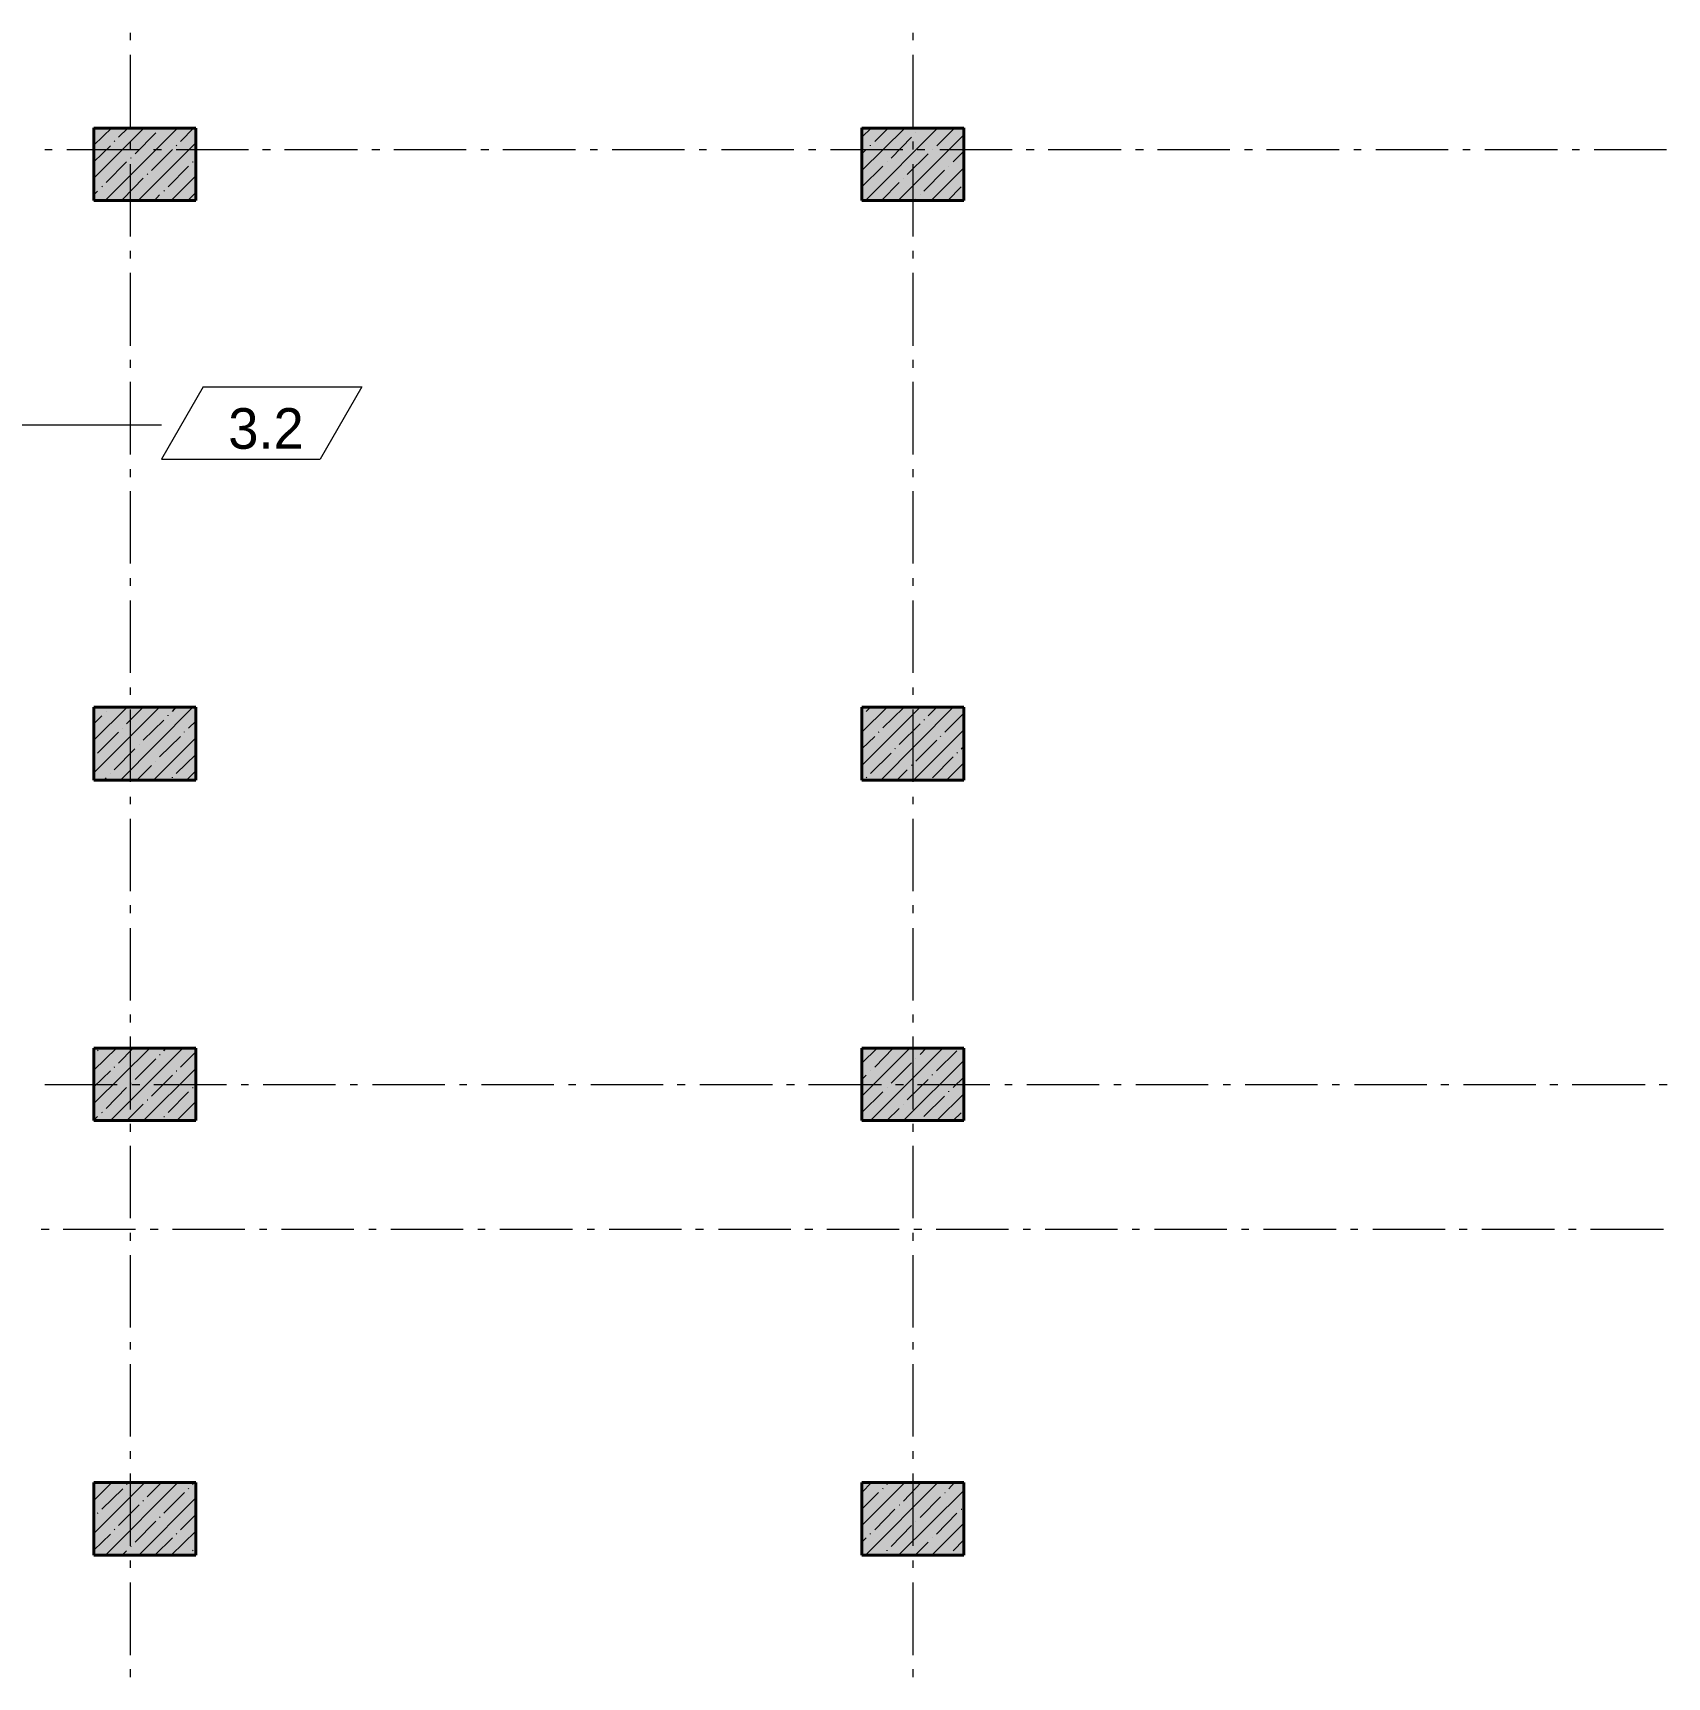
# Model space of a CAD drawing. Header units: millimetres. Extents: x -401725 to 250493, y 305116 to 802890.
# Drawn here: x -375102.384 to -375097.943, y 508982.272 to 508986.739 of the extents above; entities that cross this region are included whole.
import ezdxf

# ---------------------------------------------------------------- set-up
doc = ezdxf.new("R2010")
doc.units = ezdxf.units.MM
doc.layers.add('PDF _Геометрия', color=7, linetype='Continuous', true_color=0x1d1d1d)
doc.layers.add('PDF _Сплошная заливка', color=7, linetype='Continuous', true_color=0xffffff)
doc.layers.add('PDF _Текст', color=7, linetype='Continuous')

msp = doc.modelspace()

# ---------------------------------------------------------------- linework, layer by layer
at = {"layer": 'PDF _Геометрия', "color": 7, "lineweight": 9}
for points in [[(-375102.1198, 508986.7388), (-375102.1198, 508986.7188)], [(-375099.9932, 508986.7388), (-375099.9932, 508986.7188)], [(-375102.1198, 508986.6788), (-375102.1198, 508986.4821)], [(-375099.9932, 508986.6788), (-375099.9932, 508986.4821)], [(-375102.2181, 508986.2838), (-375102.2181, 508986.4804)], [(-375102.2179, 508986.4804), (-375101.9413, 508986.4804)], [(-375101.9413, 508986.4804), (-375101.9413, 508986.2838)], [(-375100.1315, 508986.2838), (-375100.1315, 508986.4805)], [(-375100.1313, 508986.4804), (-375099.8546, 508986.4804)], [(-375099.8546, 508986.4804), (-375099.8546, 508986.2838)], [(-375102.1198, 508986.4438), (-375102.1198, 508986.4221)], [(-375099.9932, 508986.4438), (-375099.9932, 508986.4221)], [(-375102.3515, 508986.4221), (-375102.3314, 508986.4221)], [(-375102.2914, 508986.4221), (-375102.0948, 508986.4221)], [(-375102.1198, 508986.3821), (-375102.1198, 508986.1855)], [(-375102.0565, 508986.4221), (-375102.0348, 508986.4221)], [(-375101.9947, 508986.4221), (-375101.7981, 508986.4221)], [(-375101.7598, 508986.4221), (-375101.7381, 508986.4221)], [(-375101.6998, 508986.4221), (-375101.5015, 508986.4221)], [(-375101.4631, 508986.4221), (-375101.4414, 508986.4221)], [(-375101.4031, 508986.4221), (-375101.2065, 508986.4221)], [(-375101.1664, 508986.4221), (-375101.1448, 508986.4221)], [(-375101.1065, 508986.4221), (-375100.9098, 508986.4221)], [(-375100.8698, 508986.4221), (-375100.8497, 508986.4221)], [(-375100.8097, 508986.4221), (-375100.6131, 508986.4221)], [(-375100.5731, 508986.4221), (-375100.5531, 508986.4221)], [(-375100.5131, 508986.4221), (-375100.3165, 508986.4221)], [(-375100.2764, 508986.4221), (-375100.2564, 508986.4221)], [(-375100.2165, 508986.4221), (-375100.0198, 508986.4221)], [(-375099.9932, 508986.3821), (-375099.9932, 508986.1855)], [(-375099.9815, 508986.4221), (-375099.9598, 508986.4221)], [(-375099.9198, 508986.4221), (-375099.7231, 508986.4221)], [(-375099.6847, 508986.4221), (-375099.6631, 508986.4221)], [(-375099.6247, 508986.4221), (-375099.4265, 508986.4221)], [(-375099.388, 508986.4221), (-375099.3664, 508986.4221)], [(-375099.328, 508986.4221), (-375099.1315, 508986.4221)], [(-375099.0915, 508986.4221), (-375099.0698, 508986.4221)], [(-375099.0315, 508986.4221), (-375098.8348, 508986.4221)], [(-375098.7948, 508986.4221), (-375098.7748, 508986.4221)], [(-375098.7348, 508986.4221), (-375098.5381, 508986.4221)], [(-375098.4981, 508986.4221), (-375098.4781, 508986.4221)], [(-375098.4382, 508986.4221), (-375098.2415, 508986.4221)], [(-375098.2013, 508986.4221), (-375098.1814, 508986.4221)], [(-375098.1414, 508986.4221), (-375097.9448, 508986.4221)], [(-375101.9413, 508986.2838), (-375102.2179, 508986.2838)], [(-375099.8546, 508986.2838), (-375100.1313, 508986.2838)], [(-375102.1198, 508986.1471), (-375102.1198, 508986.1255)], [(-375099.9932, 508986.1471), (-375099.9932, 508986.1255)], [(-375102.1198, 508986.0871), (-375102.1198, 508985.8888)], [(-375099.9932, 508986.0871), (-375099.9932, 508985.8888)], [(-375102.1198, 508985.8505), (-375102.1198, 508985.8288)], [(-375099.9932, 508985.8505), (-375099.9932, 508985.8288)], [(-375102.1198, 508985.7905), (-375102.1198, 508985.5938)], [(-375101.9215, 508985.7771), (-375102.0348, 508985.5805)], [(-375101.9216, 508985.7771), (-375101.4898, 508985.7771)], [(-375101.4898, 508985.7771), (-375101.603, 508985.5805)], [(-375099.9932, 508985.7905), (-375099.9932, 508985.5938)], [(-375102.5014, 508985.6738), (-375102.0347, 508985.6738)], [(-375102.0348, 508985.5805), (-375101.6031, 508985.5805)], [(-375101.973, 508985.5805), (-375101.6031, 508985.5805)], [(-375102.1198, 508985.5538), (-375102.1198, 508985.5321)], [(-375099.9932, 508985.5538), (-375099.9932, 508985.5321)], [(-375102.1198, 508985.4938), (-375102.1198, 508985.2971)], [(-375099.9932, 508985.4938), (-375099.9932, 508985.2971)], [(-375102.1198, 508985.2571), (-375102.1198, 508985.2371)], [(-375099.9932, 508985.2571), (-375099.9932, 508985.2371)], [(-375102.1198, 508985.1971), (-375102.1198, 508985.0005)], [(-375099.9932, 508985.1971), (-375099.9932, 508985.0005)], [(-375102.1198, 508984.9605), (-375102.1198, 508984.9405)], [(-375099.9932, 508984.9605), (-375099.9932, 508984.9405)], [(-375102.2181, 508984.7088), (-375102.2181, 508984.9071)], [(-375102.2179, 508984.9071), (-375101.9413, 508984.9071)], [(-375101.9413, 508984.9071), (-375101.9413, 508984.7088)], [(-375100.1315, 508984.7088), (-375100.1315, 508984.9071)], [(-375100.1313, 508984.9071), (-375099.8546, 508984.9071)], [(-375099.8546, 508984.9071), (-375099.8546, 508984.7088)], [(-375102.1198, 508984.9005), (-375102.1198, 508984.7038)], [(-375099.9932, 508984.9005), (-375099.9932, 508984.7038)], [(-375101.9413, 508984.7088), (-375102.2179, 508984.7088)], [(-375099.8546, 508984.7088), (-375100.1313, 508984.7088)], [(-375102.1198, 508984.6638), (-375102.1198, 508984.6438)], [(-375099.9932, 508984.6638), (-375099.9932, 508984.6438)], [(-375102.1198, 508984.6038), (-375102.1198, 508984.4071)], [(-375099.9932, 508984.6038), (-375099.9932, 508984.4071)], [(-375102.1198, 508984.3688), (-375102.1198, 508984.3471)], [(-375099.9932, 508984.3688), (-375099.9932, 508984.3471)], [(-375102.1198, 508984.3071), (-375102.1198, 508984.1105)], [(-375099.9932, 508984.3071), (-375099.9932, 508984.1105)], [(-375102.1198, 508984.0721), (-375102.1198, 508984.0505)], [(-375099.9932, 508984.0721), (-375099.9932, 508984.0505)], [(-375102.1198, 508984.0121), (-375102.1198, 508983.8138)], [(-375099.9932, 508984.0122), (-375099.9932, 508983.8138)], [(-375102.2181, 508983.7838), (-375102.2181, 508983.9805)], [(-375102.2179, 508983.9804), (-375101.9413, 508983.9804)], [(-375101.9413, 508983.9804), (-375101.9413, 508983.7838)], [(-375100.1315, 508983.7838), (-375100.1315, 508983.9805)], [(-375100.1313, 508983.9804), (-375099.8546, 508983.9804)], [(-375099.8546, 508983.9804), (-375099.8546, 508983.7838)], [(-375102.3516, 508983.8821), (-375102.1548, 508983.8821)], [(-375102.1149, 508983.8821), (-375102.0932, 508983.8821)], [(-375102.0549, 508983.8821), (-375101.8582, 508983.8821)], [(-375101.8181, 508983.8821), (-375101.7981, 508983.8821)], [(-375101.7582, 508983.8821), (-375101.5615, 508983.8821)], [(-375101.5214, 508983.8821), (-375101.5015, 508983.8821)], [(-375101.4614, 508983.8821), (-375101.2649, 508983.8821)], [(-375101.2249, 508983.8821), (-375101.2048, 508983.8821)], [(-375101.1649, 508983.8821), (-375100.9682, 508983.8821)], [(-375100.9282, 508983.8821), (-375100.9082, 508983.8821)], [(-375100.868, 508983.8821), (-375100.6713, 508983.8821)], [(-375100.6332, 508983.8821), (-375100.6115, 508983.8821)], [(-375100.5712, 508983.8821), (-375100.3746, 508983.8821)], [(-375100.3365, 508983.8821), (-375100.3148, 508983.8821)], [(-375100.2763, 508983.8821), (-375100.0779, 508983.8821)], [(-375100.0398, 508983.8821), (-375100.0182, 508983.8821)], [(-375099.9798, 508983.8821), (-375099.7832, 508983.8821)], [(-375099.7432, 508983.8821), (-375099.7231, 508983.8821)], [(-375099.6831, 508983.8821), (-375099.4865, 508983.8821)], [(-375099.4464, 508983.8821), (-375099.4265, 508983.8821)], [(-375099.3866, 508983.8821), (-375099.1899, 508983.8821)], [(-375099.1499, 508983.8821), (-375099.1298, 508983.8821)], [(-375099.0896, 508983.8821), (-375098.8929, 508983.8821)], [(-375098.8532, 508983.8821), (-375098.8332, 508983.8821)], [(-375098.7928, 508983.8821), (-375098.5963, 508983.8821)], [(-375098.5581, 508983.8821), (-375098.5365, 508983.8821)], [(-375098.4963, 508983.8821), (-375098.2996, 508983.8821)], [(-375098.2616, 508983.8821), (-375098.2398, 508983.8821)], [(-375098.2014, 508983.8821), (-375098.0029, 508983.8821)], [(-375097.9649, 508983.8821), (-375097.9432, 508983.8821)], [(-375101.9413, 508983.7838), (-375102.2179, 508983.7838)], [(-375102.1198, 508983.7755), (-375102.1198, 508983.7538)], [(-375099.8546, 508983.7838), (-375100.1313, 508983.7838)], [(-375099.9932, 508983.7755), (-375099.9932, 508983.7538)], [(-375102.1198, 508983.7155), (-375102.1198, 508983.5188)], [(-375099.9932, 508983.7155), (-375099.9932, 508983.5188)], [(-375102.3616, 508983.4888), (-375102.3398, 508983.4888)], [(-375102.3014, 508983.4888), (-375102.1049, 508983.4888)], [(-375102.1198, 508983.4788), (-375102.1198, 508983.4571)], [(-375102.0649, 508983.4888), (-375102.0432, 508983.4888)], [(-375102.005, 508983.4888), (-375101.8082, 508983.4888)], [(-375101.7681, 508983.4888), (-375101.7481, 508983.4888)], [(-375101.7082, 508983.4888), (-375101.5115, 508983.4888)], [(-375101.4714, 508983.4888), (-375101.4515, 508983.4888)], [(-375101.4112, 508983.4887), (-375101.2146, 508983.4887)], [(-375101.1747, 508983.4888), (-375101.1548, 508983.4888)], [(-375101.1147, 508983.4888), (-375100.9179, 508983.4888)], [(-375100.8782, 508983.4888), (-375100.8582, 508983.4888)], [(-375100.8178, 508983.4888), (-375100.6213, 508983.4888)], [(-375100.5833, 508983.4888), (-375100.5615, 508983.4888)], [(-375100.5212, 508983.4888), (-375100.3246, 508983.4888)], [(-375100.2866, 508983.4888), (-375100.2648, 508983.4888)], [(-375100.2265, 508983.4888), (-375100.0299, 508983.4888)], [(-375099.9932, 508983.4788), (-375099.9932, 508983.4571)], [(-375099.9899, 508983.4888), (-375099.9682, 508983.4888)], [(-375099.9296, 508983.4888), (-375099.7329, 508983.4888)], [(-375099.6932, 508983.4888), (-375099.6732, 508983.4888)], [(-375099.6329, 508983.4888), (-375099.4363, 508983.4888)], [(-375099.3965, 508983.4888), (-375099.3765, 508983.4888)], [(-375099.3364, 508983.4888), (-375099.1396, 508983.4888)], [(-375099.0997, 508983.4888), (-375099.0798, 508983.4888)], [(-375099.0396, 508983.4887), (-375098.8429, 508983.4887)], [(-375098.8032, 508983.4888), (-375098.7832, 508983.4888)], [(-375098.7429, 508983.4888), (-375098.5463, 508983.4888)], [(-375098.5081, 508983.4888), (-375098.4865, 508983.4888)], [(-375098.4463, 508983.4888), (-375098.2496, 508983.4888)], [(-375098.2116, 508983.4888), (-375098.1899, 508983.4888)], [(-375098.1514, 508983.4888), (-375097.953, 508983.4888)], [(-375102.1198, 508983.4188), (-375102.1198, 508983.2221)], [(-375099.9932, 508983.4188), (-375099.9932, 508983.2221)], [(-375102.1198, 508983.1821), (-375102.1198, 508983.1621)], [(-375099.9932, 508983.1822), (-375099.9932, 508983.1622)], [(-375102.1198, 508983.1221), (-375102.1198, 508982.9255)], [(-375099.9932, 508983.1221), (-375099.9932, 508982.9255)], [(-375102.1198, 508982.8855), (-375102.1198, 508982.8655)], [(-375099.9932, 508982.8855), (-375099.9932, 508982.8655)], [(-375102.1198, 508982.8255), (-375102.1198, 508982.6288)], [(-375099.9932, 508982.8255), (-375099.9932, 508982.6288)], [(-375102.2181, 508982.6038), (-375102.2181, 508982.8005)], [(-375102.2179, 508982.8004), (-375101.9413, 508982.8004)], [(-375101.9413, 508982.8004), (-375101.9413, 508982.6038)], [(-375100.1315, 508982.6038), (-375100.1315, 508982.8005)], [(-375100.1313, 508982.8004), (-375099.8546, 508982.8004)], [(-375099.8546, 508982.8004), (-375099.8546, 508982.6038)], [(-375101.9413, 508982.6038), (-375102.2179, 508982.6038)], [(-375102.1198, 508982.5888), (-375102.1198, 508982.5688)], [(-375099.8546, 508982.6038), (-375100.1313, 508982.6038)], [(-375099.9932, 508982.5888), (-375099.9932, 508982.5688)], [(-375102.1198, 508982.5288), (-375102.1198, 508982.3321)], [(-375099.9932, 508982.5288), (-375099.9932, 508982.3321)], [(-375102.1198, 508982.2938), (-375102.1198, 508982.2721)], [(-375099.9932, 508982.2938), (-375099.9932, 508982.2721)]]:
    msp.add_lwpolyline(points, dxfattribs=at)
at = {"layer": 'PDF _Геометрия', "lineweight": 9}
for points in [[(-375102.2182, 508986.4338), (-375102.1698, 508986.4805)], [(-375102.2182, 508986.3438), (-375102.0815, 508986.4805)], [(-375102.1879, 508986.2838), (-375101.9913, 508986.4804)], [(-375102.1514, 508986.4554), (-375102.1263, 508986.4804)], [(-375102.0397, 508986.4771), (-375102.038, 508986.4788)], [(-375101.9832, 508986.4438), (-375101.9465, 508986.4805)], [(-375100.1316, 508986.4555), (-375100.1048, 508986.4805)], [(-375100.1313, 508986.3654), (-375100.0146, 508986.4804)], [(-375100.1215, 508986.2838), (-375099.9247, 508986.4805)], [(-375100.0965, 508986.4438), (-375100.0597, 508986.4804)], [(-375099.9732, 508986.4771), (-375099.9698, 508986.4805)], [(-375099.9279, 508986.4321), (-375099.8796, 508986.4804)], [(-375102.2181, 508986.3888), (-375102.173, 508986.4321)], [(-375102.1631, 508986.4438), (-375102.1614, 508986.4454)], [(-375102.1064, 508986.4105), (-375102.0497, 508986.4671)], [(-375102.098, 508986.2838), (-375101.9413, 508986.4404)], [(-375101.9949, 508986.4321), (-375101.9932, 508986.4338)], [(-375100.1081, 508986.4321), (-375100.1081, 508986.4338)], [(-375100.0515, 508986.3988), (-375099.9964, 508986.4555)], [(-375100.0329, 508986.2838), (-375099.8546, 508986.4621)], [(-375099.9848, 508986.4671), (-375099.9848, 508986.4671)], [(-375102.1849, 508986.3321), (-375102.1298, 508986.3888)], [(-375102.1182, 508986.3988), (-375102.1165, 508986.4005)], [(-375102.0614, 508986.3654), (-375102.0046, 508986.4221)], [(-375101.9498, 508986.3888), (-375101.9481, 508986.3888)], [(-375100.1315, 508986.4105), (-375100.1198, 508986.4221)], [(-375100.063, 508986.3888), (-375100.063, 508986.3888)], [(-375100.0081, 508986.3538), (-375099.9513, 508986.4104)], [(-375099.9397, 508986.4221), (-375099.9397, 508986.4221)], [(-375099.883, 508986.3888), (-375099.8546, 508986.4171)], [(-375102.1397, 508986.2871), (-375102.0847, 508986.3438)], [(-375102.0731, 508986.3538), (-375102.0714, 508986.3555)], [(-375102.0163, 508986.3205), (-375101.9614, 508986.3771)], [(-375102.008, 508986.2838), (-375101.9413, 508986.3504)], [(-375100.1314, 508986.3204), (-375100.0747, 508986.3771)], [(-375100.0182, 508986.3438), (-375100.0182, 508986.3438)], [(-375099.9631, 508986.3088), (-375099.9065, 508986.3655)], [(-375099.943, 508986.2838), (-375099.8546, 508986.3721)], [(-375099.8948, 508986.3771), (-375099.8948, 508986.3771)], [(-375102.2181, 508986.2988), (-375102.2081, 508986.3088)], [(-375102.1965, 508986.3205), (-375102.1948, 508986.3221)], [(-375102.0531, 508986.2838), (-375102.0396, 508986.2988)], [(-375102.028, 508986.3088), (-375102.0263, 508986.3104)], [(-375101.9629, 508986.2838), (-375101.9413, 508986.3054)], [(-375100.0781, 508986.2838), (-375100.0299, 508986.3321)], [(-375099.9731, 508986.2988), (-375099.9731, 508986.2988)], [(-375099.8981, 508986.2838), (-375099.8614, 508986.3204)], [(-375099.9881, 508986.2838), (-375099.9848, 508986.2871)], [(-375102.2181, 508984.7288), (-375102.0397, 508984.9071)], [(-375102.2179, 508984.8171), (-375102.1279, 508984.9071)], [(-375102.173, 508984.9054), (-375102.173, 508984.9071)], [(-375102.1463, 508984.7088), (-375101.9497, 508984.9071)], [(-375102.1297, 508984.8621), (-375102.0847, 508984.9071)], [(-375102.0049, 508984.8955), (-375101.9948, 508984.9071)], [(-375100.1314, 508984.7488), (-375099.9731, 508984.9071)], [(-375100.1313, 508984.8388), (-375100.063, 508984.9071)], [(-375100.1198, 508984.8955), (-375100.1081, 508984.9071)], [(-375100.0799, 508984.7088), (-375099.8832, 508984.9071)], [(-375100.0748, 508984.8505), (-375100.0182, 508984.9055)], [(-375099.9513, 508984.8838), (-375099.928, 508984.9071)], [(-375102.218, 508984.8621), (-375102.1964, 508984.8838)], [(-375102.1847, 508984.8955), (-375102.1847, 508984.8955)], [(-375102.0847, 508984.8171), (-375102.028, 508984.8721)], [(-375102.0163, 508984.8838), (-375102.0163, 508984.8854)], [(-375101.9614, 508984.8504), (-375101.9413, 508984.8688)], [(-375100.1314, 508984.8838), (-375100.1298, 508984.8855)], [(-375100.0298, 508984.8055), (-375099.9731, 508984.8621)], [(-375099.963, 508984.8721), (-375099.9614, 508984.8738)], [(-375099.9063, 508984.8388), (-375099.8546, 508984.8904)], [(-375102.208, 508984.7821), (-375102.1513, 508984.8388)], [(-375102.1396, 508984.8504), (-375102.1396, 508984.8504)], [(-375102.0563, 508984.7088), (-375101.9413, 508984.8238)], [(-375102.0397, 508984.7721), (-375101.9831, 508984.8271)], [(-375101.9715, 508984.8388), (-375101.9715, 508984.8405)], [(-375100.1315, 508984.7938), (-375100.0964, 508984.8271)], [(-375100.0863, 508984.8388), (-375100.0847, 508984.8404)], [(-375099.9913, 508984.7088), (-375099.8546, 508984.8454)], [(-375099.9847, 508984.7604), (-375099.928, 508984.8171)], [(-375099.9179, 508984.8271), (-375099.9163, 508984.8288)], [(-375102.1631, 508984.7371), (-375102.1065, 508984.7938)], [(-375102.0948, 508984.8055), (-375102.0948, 508984.8055)], [(-375101.9945, 508984.7271), (-375101.9413, 508984.7788)], [(-375100.1079, 508984.7271), (-375100.0513, 508984.7821)], [(-375100.0412, 508984.7938), (-375100.0396, 508984.7954)], [(-375099.9398, 508984.7155), (-375099.8832, 508984.7721)], [(-375099.8731, 508984.7821), (-375099.8715, 508984.7838)], [(-375099.8612, 508984.7938), (-375099.8546, 508984.8004)], [(-375102.173, 508984.7271), (-375102.173, 508984.7271)], [(-375102.1014, 508984.7088), (-375102.0614, 508984.7488)], [(-375102.0497, 508984.7605), (-375102.0497, 508984.7605)], [(-375101.9663, 508984.7088), (-375101.9413, 508984.7338)], [(-375100.0366, 508984.7088), (-375100.0081, 508984.7371)], [(-375099.9964, 508984.7488), (-375099.9948, 508984.7505)], [(-375099.9013, 508984.7088), (-375099.8546, 508984.7554)], [(-375102.1913, 508984.7088), (-375102.1847, 508984.7155)], [(-375102.0046, 508984.7154), (-375102.0046, 508984.7171)], [(-375100.1197, 508984.7155), (-375100.1182, 508984.7171)], [(-375099.8562, 508984.7088), (-375099.8546, 508984.7104)], [(-375102.2181, 508983.9205), (-375102.1565, 508983.9805)], [(-375102.2179, 508983.8304), (-375102.0663, 508983.9804)], [(-375102.2081, 508983.9738), (-375102.2065, 508983.9755)], [(-375102.173, 508983.7838), (-375101.9764, 508983.9804)], [(-375102.1514, 508983.9404), (-375102.1114, 508983.9805)], [(-375102.0281, 508983.9738), (-375102.0214, 508983.9805)], [(-375101.983, 508983.9288), (-375101.9413, 508983.9704)], [(-375100.1313, 508983.9404), (-375100.0896, 508983.9804)], [(-375100.1313, 508983.8504), (-375100.0013, 508983.9804)], [(-375100.108, 508983.7838), (-375099.9114, 508983.9804)], [(-375100.0965, 508983.9288), (-375100.0464, 508983.9805)], [(-375099.9732, 508983.9638), (-375099.9565, 508983.9805)], [(-375099.9281, 508983.9188), (-375099.8731, 508983.9738)], [(-375102.1631, 508983.9288), (-375102.1614, 508983.9304)], [(-375102.1064, 508983.8954), (-375102.0497, 508983.9521)], [(-375102.083, 508983.7838), (-375101.9413, 508983.9254)], [(-375102.0397, 508983.9638), (-375102.038, 508983.9638)], [(-375100.0515, 508983.8855), (-375099.9964, 508983.9405)], [(-375100.018, 508983.7838), (-375099.8546, 508983.9471)], [(-375099.9848, 508983.9521), (-375099.9848, 508983.9521)], [(-375102.2181, 508983.8755), (-375102.173, 508983.9188)], [(-375102.1182, 508983.8855), (-375102.1165, 508983.8855)], [(-375102.0614, 508983.8504), (-375102.0046, 508983.9071)], [(-375101.9949, 508983.9188), (-375101.9932, 508983.9188)], [(-375100.1315, 508983.8955), (-375100.1198, 508983.9071)], [(-375100.1081, 508983.9188), (-375100.1081, 508983.9188)], [(-375100.0081, 508983.8404), (-375099.9513, 508983.8954)], [(-375099.9397, 508983.9071), (-375099.9397, 508983.9088)], [(-375099.883, 508983.8738), (-375099.8546, 508983.9021)], [(-375102.1849, 508983.8171), (-375102.1298, 508983.8738)], [(-375102.0731, 508983.8405), (-375102.0714, 508983.8405)], [(-375102.0163, 508983.8055), (-375101.9614, 508983.8621)], [(-375101.993, 508983.7838), (-375101.9413, 508983.8354)], [(-375101.9498, 508983.8738), (-375101.9481, 508983.8738)], [(-375100.1314, 508983.8055), (-375100.0747, 508983.8621)], [(-375100.063, 508983.8738), (-375100.063, 508983.8738)], [(-375099.9631, 508983.7955), (-375099.9065, 508983.8505)], [(-375099.928, 508983.7838), (-375099.8546, 508983.8571)], [(-375099.8948, 508983.8621), (-375099.8948, 508983.8638)], [(-375102.2181, 508983.7855), (-375102.2081, 508983.7955)], [(-375102.1965, 508983.8055), (-375102.1948, 508983.8071)], [(-375102.1282, 508983.7838), (-375102.0847, 508983.8288)], [(-375102.028, 508983.7954), (-375102.0263, 508983.7954)], [(-375101.9479, 508983.7838), (-375101.9413, 508983.7904)], [(-375100.0632, 508983.7838), (-375100.0299, 508983.8171)], [(-375100.0182, 508983.8288), (-375100.0182, 508983.8288)], [(-375099.8832, 508983.7838), (-375099.8614, 508983.8054)], [(-375099.9731, 508983.7838), (-375099.9731, 508983.7838)], [(-375102.2182, 508982.7521), (-375102.1698, 508982.8005)], [(-375102.2182, 508982.6622), (-375102.0798, 508982.8005)], [(-375102.218, 508982.7971), (-375102.2146, 508982.8004)], [(-375102.1964, 508982.7288), (-375102.1396, 508982.7838)], [(-375102.1863, 508982.6038), (-375101.9897, 508982.8004)], [(-375102.1296, 508982.7954), (-375102.1279, 508982.7971)], [(-375102.0731, 508982.7621), (-375102.0348, 508982.8005)], [(-375102.0281, 508982.7171), (-375101.9715, 508982.7738)], [(-375101.9615, 508982.7838), (-375101.9598, 508982.7855)], [(-375101.9498, 508982.7955), (-375101.9448, 508982.8005)], [(-375100.1316, 508982.7738), (-375100.1048, 508982.8005)], [(-375100.1314, 508982.7288), (-375100.0864, 508982.7738)], [(-375100.1313, 508982.6838), (-375100.0146, 508982.8004)], [(-375100.1215, 508982.6038), (-375099.9247, 508982.8004)], [(-375100.0746, 508982.7838), (-375100.0731, 508982.7855)], [(-375100.0631, 508982.7955), (-375100.0597, 508982.8005)], [(-375100.0314, 508982.6038), (-375099.8546, 508982.7788)], [(-375100.0182, 508982.7505), (-375099.9698, 508982.8005)], [(-375099.9729, 508982.7054), (-375099.9179, 508982.7621)], [(-375099.9062, 508982.7738), (-375099.9046, 508982.7738)], [(-375099.8946, 508982.7838), (-375099.8796, 508982.8004)], [(-375102.2081, 508982.7171), (-375102.2065, 508982.7188)], [(-375102.1514, 508982.6838), (-375102.0948, 508982.7405)], [(-375102.0963, 508982.6038), (-375101.9413, 508982.7588)], [(-375102.0848, 508982.7505), (-375102.0831, 508982.7521)], [(-375100.0963, 508982.6721), (-375100.0413, 508982.7287)], [(-375100.0295, 508982.7404), (-375100.028, 508982.7404)], [(-375099.9281, 508982.6605), (-375099.8731, 508982.7171)], [(-375099.8614, 508982.7288), (-375099.8598, 508982.7288)], [(-375102.1631, 508982.6721), (-375102.1614, 508982.6738)], [(-375102.1064, 508982.6388), (-375102.0497, 508982.6954)], [(-375102.0397, 508982.7054), (-375102.038, 508982.7071)], [(-375101.983, 508982.6721), (-375101.9413, 508982.7138)], [(-375100.0515, 508982.6271), (-375099.9964, 508982.6838)], [(-375099.9848, 508982.6954), (-375099.9848, 508982.6954)], [(-375099.9414, 508982.6038), (-375099.8546, 508982.6904)], [(-375102.2181, 508982.6171), (-375102.173, 508982.6604)], [(-375102.1182, 508982.6272), (-375102.1165, 508982.6288)], [(-375102.053, 508982.6038), (-375102.0046, 508982.6504)], [(-375102.008, 508982.6038), (-375101.9413, 508982.6688)], [(-375101.9949, 508982.6605), (-375101.9932, 508982.6621)], [(-375100.1315, 508982.6388), (-375100.1198, 508982.6505)], [(-375100.1081, 508982.6605), (-375100.1081, 508982.6621)], [(-375099.9864, 508982.6038), (-375099.9513, 508982.6388)], [(-375099.9397, 508982.6504), (-375099.9397, 508982.6504)], [(-375099.883, 508982.6154), (-375099.8546, 508982.6454)], [(-375102.1415, 508982.6038), (-375102.1298, 508982.6155)], [(-375101.9631, 508982.6038), (-375101.9614, 508982.6055)], [(-375101.9498, 508982.6155), (-375101.9481, 508982.6171)], [(-375100.0763, 508982.6038), (-375100.0747, 508982.6054)], [(-375100.063, 508982.6154), (-375100.063, 508982.6171)], [(-375099.8948, 508982.6055), (-375099.8948, 508982.6055)]]:
    msp.add_lwpolyline(points, dxfattribs=at)
at = {"layer": 'PDF _Геометрия', "color": 7, "lineweight": 40}
for points in [[(-375102.2181, 508986.4805), (-375102.2181, 508986.2838)], [(-375101.9413, 508986.4804), (-375102.2179, 508986.4804)], [(-375101.9413, 508986.2838), (-375101.9413, 508986.4804)], [(-375100.1315, 508986.4805), (-375100.1315, 508986.2838)], [(-375099.8546, 508986.4804), (-375100.1313, 508986.4804)], [(-375099.8546, 508986.2838), (-375099.8546, 508986.4805)], [(-375102.2179, 508986.2838), (-375101.9413, 508986.2838)], [(-375100.1313, 508986.2838), (-375099.8546, 508986.2838)], [(-375102.2181, 508984.9071), (-375102.2181, 508984.7088)], [(-375101.9413, 508984.9071), (-375102.2179, 508984.9071)], [(-375101.9413, 508984.7088), (-375101.9413, 508984.9071)], [(-375100.1315, 508984.9071), (-375100.1315, 508984.7088)], [(-375099.8546, 508984.9071), (-375100.1313, 508984.9071)], [(-375099.8546, 508984.7088), (-375099.8546, 508984.9071)], [(-375102.2179, 508984.7088), (-375101.9413, 508984.7088)], [(-375100.1313, 508984.7088), (-375099.8546, 508984.7088)], [(-375102.2181, 508983.9805), (-375102.2181, 508983.7838)], [(-375101.9413, 508983.9804), (-375102.2179, 508983.9804)], [(-375101.9413, 508983.7838), (-375101.9413, 508983.9804)], [(-375100.1315, 508983.9805), (-375100.1315, 508983.7838)], [(-375099.8546, 508983.9804), (-375100.1313, 508983.9804)], [(-375099.8546, 508983.7838), (-375099.8546, 508983.9804)], [(-375102.2179, 508983.7838), (-375101.9413, 508983.7838)], [(-375100.1313, 508983.7838), (-375099.8546, 508983.7838)], [(-375102.2181, 508982.8005), (-375102.2181, 508982.6038)], [(-375101.9413, 508982.8004), (-375102.2179, 508982.8004)], [(-375101.9413, 508982.6038), (-375101.9413, 508982.8004)], [(-375100.1315, 508982.8005), (-375100.1315, 508982.6038)], [(-375099.8546, 508982.8004), (-375100.1313, 508982.8004)], [(-375099.8546, 508982.6038), (-375099.8546, 508982.8004)], [(-375102.2179, 508982.6038), (-375101.9413, 508982.6038)], [(-375100.1313, 508982.6038), (-375099.8546, 508982.6038)]]:
    msp.add_lwpolyline(points, dxfattribs=at)
at = {"layer": 'PDF _Сплошная заливка', "lineweight": 5, "transparency": 33554559}
for points in [[(-375102.2179, 508986.4804), (-375101.9413, 508986.4804), (-375102.2179, 508986.2838), (-375101.9413, 508986.2838)], [(-375100.1313, 508986.4804), (-375099.8546, 508986.4804), (-375100.1313, 508986.2838), (-375099.8546, 508986.2838)], [(-375102.2179, 508984.9071), (-375101.9413, 508984.9071), (-375102.2179, 508984.7088), (-375101.9413, 508984.7088)], [(-375100.1313, 508984.9071), (-375099.8546, 508984.9071), (-375100.1313, 508984.7088), (-375099.8546, 508984.7088)], [(-375102.2179, 508983.9804), (-375101.9413, 508983.9804), (-375102.2179, 508983.7838), (-375101.9413, 508983.7838)], [(-375100.1313, 508983.9804), (-375099.8546, 508983.9804), (-375100.1313, 508983.7838), (-375099.8546, 508983.7838)], [(-375102.2179, 508982.8004), (-375101.9413, 508982.8004), (-375102.2179, 508982.6038), (-375101.9413, 508982.6038)], [(-375100.1313, 508982.8004), (-375099.8546, 508982.8004), (-375100.1313, 508982.6038), (-375099.8546, 508982.6038)]]:
    msp.add_solid(points, dxfattribs=at)

# ---------------------------------------------------------------- texts
at = {"layer": 'PDF _Текст', "color": 1, "insert": (-375101.8531, 508985.6634), "char_height": 0.11034, "attachment_point": 4, "style": ''}
msp.add_mtext('3.2', dxfattribs=at)

doc.saveas('drawing.dxf')
